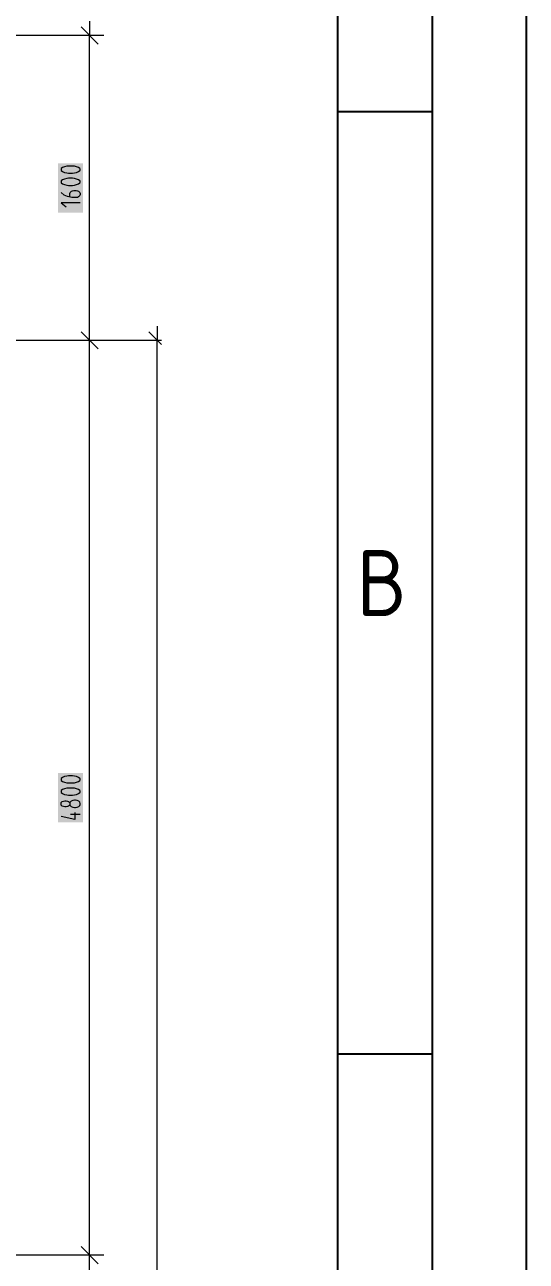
# Model space of a CAD drawing. Header units: millimetres. Extents: x 0 to 594, y 0 to 420.
# Drawn here: x 567.4 to 594, y 299 to 364.6 of the extents above; entities that cross this region are included whole.
import ezdxf

# ---------------------------------------------------------------- set-up
doc = ezdxf.new("R2010")
doc.units = ezdxf.units.MM
doc.header["$LTSCALE"] = 8
for name, color, linetype in [('035', 5, 'Continuous'), ('07', 7, 'Continuous'), ('PDF_Koty delkove', 7, 'Continuous')]:
    doc.layers.add(name, color=color, linetype=linetype)
doc.styles.add('ISO Proportional', font='isocp.shx')

# ---------------------------------------------------------------- blocks, each defined once
blk = doc.blocks.new('IEC_border_a2')
at = {"layer": '035'}
for p, q in [((584, 10), (584, 410)), ((588.983, 360), (584, 360)), ((588.983, 310), (584, 310))]:
    blk.add_line(p, q, dxfattribs=at)
blk.add_lwpolyline([(0, 420), (594, 420), (594, 0), (0, 0)], close=True, dxfattribs=at)
at = {"layer": '07'}
blk.add_lwpolyline([(5, 415), (589, 415), (589, 5), (5, 5)], close=True, dxfattribs=at)
at = {"layer": '035', "style": 'ISO Proportional'}
blk.add_text('B', height=3.5, dxfattribs=at).set_placement((585, 333.254))

msp = doc.modelspace()

# ---------------------------------------------------------------- linework, layer by layer
at = {"layer": 'PDF_Koty delkove', "lineweight": 18}
for points in [[(570.836, 364.806), (570.836, 364.047), (563.557, 364.047)], [(571.291, 363.592), (570.381, 364.502)], [(571.595, 364.047), (570.836, 364.047), (570.078, 364.047)], [(570.836, 138.502), (570.836, 154.678), (570.836, 299.345), (570.836, 347.874), (570.836, 364.047)], [(569.925, 357.122), (569.723, 357.122), (569.623, 357.108), (569.505, 357.081), (569.404, 357.041), (569.336, 356.987), (569.32, 356.96), (569.32, 356.906), (569.336, 356.879), (569.404, 356.825), (569.505, 356.785), (569.623, 356.757)], [(569.623, 356.757), (569.723, 356.744), (569.925, 356.744), (570.027, 356.757), (570.145, 356.785), (570.246, 356.825), (570.314, 356.879), (570.331, 356.906), (570.331, 356.96), (570.314, 356.987), (570.246, 357.041), (570.145, 357.081), (570.027, 357.108), (569.925, 357.122)], [(570.128, 355.826), (570.195, 355.812), (570.246, 355.785), (570.279, 355.759), (570.314, 355.718), (570.331, 355.664), (570.331, 355.61), (570.314, 355.556), (570.279, 355.516), (570.246, 355.489), (570.195, 355.461), (570.128, 355.448), (569.892, 355.448), (569.657, 355.502), (569.488, 355.583), (569.32, 355.718)], [(569.791, 355.475), (569.791, 355.664), (569.808, 355.718), (569.842, 355.759), (569.876, 355.785), (569.925, 355.812), (569.993, 355.826), (570.128, 355.826)], [(570.331, 355.178), (569.32, 355.178), (569.589, 354.962)], [(574.429, 348.632), (574.429, 347.874), (571.396, 347.874)], [(570.836, 347.874), (570.483, 347.874), (563.557, 347.874)], [(571.595, 347.874), (570.836, 347.874), (570.078, 347.874)], [(571.291, 347.419), (570.381, 348.329)], [(574.656, 347.874), (574.429, 347.874), (573.671, 347.874)], [(574.656, 347.646), (573.974, 348.329)], [(574.429, 154.678), (574.429, 347.874)], [(569.925, 324.123), (569.723, 324.123), (569.623, 324.109), (569.505, 324.082), (569.404, 324.042), (569.336, 323.988), (569.32, 323.961), (569.32, 323.907), (569.336, 323.88), (569.404, 323.826), (569.505, 323.786), (569.623, 323.758), (569.723, 323.744), (569.925, 323.744), (570.027, 323.758), (570.145, 323.786), (570.246, 323.826), (570.314, 323.88), (570.331, 323.907), (570.331, 323.961), (570.314, 323.988), (570.246, 324.042), (570.145, 324.082), (570.027, 324.109), (569.925, 324.123)], [(569.791, 323.232), (569.774, 323.205), (569.723, 323.164), (569.657, 323.138), (569.589, 323.124), (569.521, 323.124), (569.454, 323.138), (569.387, 323.164), (569.336, 323.219), (569.32, 323.259), (569.32, 323.313), (569.336, 323.353), (569.387, 323.407), (569.454, 323.434), (569.521, 323.448), (569.589, 323.448), (569.657, 323.434), (569.723, 323.407), (569.774, 323.367), (569.791, 323.34)], [(570.061, 322.827), (570.061, 322.448), (569.32, 322.611)], [(570.331, 322.719), (569.825, 322.719)], [(571.291, 298.89), (570.381, 299.8)], [(570.836, 299.345), (570.483, 299.345), (563.557, 299.345)], [(571.595, 299.345), (570.836, 299.345), (570.078, 299.345)]]:
    msp.add_lwpolyline(points, dxfattribs=at)
for points in [[(569.925, 356.474), (569.723, 356.474), (569.623, 356.46), (569.505, 356.433), (569.404, 356.393), (569.336, 356.339), (569.32, 356.312), (569.32, 356.258), (569.336, 356.231), (569.404, 356.177), (569.505, 356.137), (569.623, 356.109), (569.723, 356.096), (569.925, 356.096), (570.027, 356.109), (570.145, 356.137), (570.246, 356.177), (570.314, 356.231), (570.331, 356.258), (570.331, 356.312), (570.314, 356.339), (570.246, 356.393), (570.145, 356.433), (570.027, 356.46)], [(569.925, 324.771), (569.723, 324.771), (569.623, 324.757), (569.505, 324.73), (569.404, 324.69), (569.336, 324.636), (569.32, 324.609), (569.32, 324.555), (569.336, 324.528), (569.404, 324.474), (569.505, 324.434), (569.623, 324.406), (569.723, 324.393), (569.925, 324.393), (570.027, 324.406), (570.145, 324.434), (570.246, 324.474), (570.314, 324.528), (570.331, 324.555), (570.331, 324.609), (570.314, 324.636), (570.246, 324.69), (570.145, 324.73), (570.027, 324.757)], [(570.094, 323.475), (570.027, 323.475), (569.943, 323.461), (569.859, 323.421), (569.808, 323.367), (569.791, 323.34), (569.791, 323.232), (569.808, 323.205), (569.859, 323.151), (569.943, 323.11), (570.027, 323.096), (570.094, 323.096), (570.178, 323.11), (570.263, 323.151), (570.314, 323.205), (570.331, 323.259), (570.331, 323.313), (570.314, 323.367), (570.263, 323.421), (570.178, 323.461)]]:
    msp.add_lwpolyline(points, close=True, dxfattribs=at)
at = {"layer": 'PDF_Koty delkove', "color": 7, "lineweight": 18, "true_color": 0xffffff, "transparency": 33554559}
for points in [[(570.483, 354.648), (570.483, 357.273), (569.168, 354.648), (569.168, 357.273)], [(570.483, 322.297), (570.483, 324.922), (569.168, 322.297), (569.168, 324.922)]]:
    msp.add_solid(points, dxfattribs=at)

# ---------------------------------------------------------------- block references
msp.add_blockref('IEC_border_a2', (0, 0))

doc.saveas('drawing.dxf')
